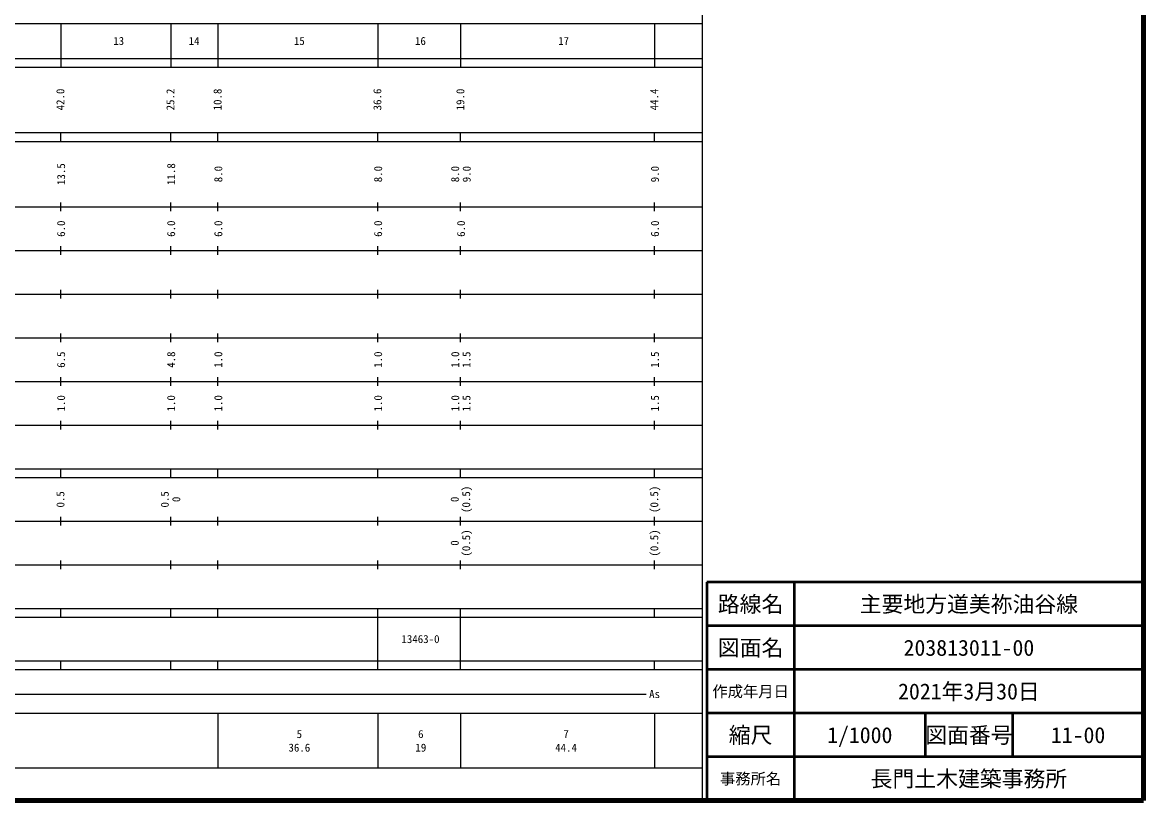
# Model space of a CAD drawing. Units: millimetres on the paper, enlarged 1000 times. Extents: x 40000 to 680000, y 20000 to 380000.
# Drawn here: x 423238 to 680000, y 20000 to 198249 of the extents above; entities that cross this region are included whole.
import ezdxf
from ezdxf.enums import TextEntityAlignment as Align

# ---------------------------------------------------------------- set-up
doc = ezdxf.new("R2010")
doc.units = ezdxf.units.MM
doc.header["$LTSCALE"] = 1000
for name, color, linetype, lineweight in [('M-TTL', 2, 'Continuous', 140), ('M-TTL-BAND', 7, 'Continuous', 25), ('M-TTL-FRAM', 2, 'Continuous', 50), ('M-TTL-LINE', 7, 'Continuous', 50), ('M-TTL-TXT', 7, 'Continuous', 13)]:
    doc.layers.add(name, color=color, linetype=linetype, lineweight=lineweight)
doc.styles.add('ＭＳ ゴシック', font='')
doc.styles.get('ＭＳ ゴシック').set_extended_font_data('MS Gothic')

msp = doc.modelspace()

# ---------------------------------------------------------------- linework, layer by layer
at = {"layer": 'M-TTL'}
for p, q in [((680000, 20000), (680000, 380000)), ((40000, 20000), (680000, 20000))]:
    msp.add_line(p, q, dxfattribs=at)
at = {"layer": 'M-TTL-BAND'}
for p, q in [((579000, 20000), (579000, 370000)), ((68000, 198000), (579000, 198000)), ((432000, 198000), (432000, 188000)), ((457200, 198000), (457200, 188000)), ((468000, 198000), (468000, 188000)), ((504600, 198000), (504600, 188000)), ((523600, 198000), (523600, 188000)), ((568000, 198000), (568000, 188000)), ((40000, 190000), (579000, 190000)), ((40000, 188000), (579000, 188000)), ((40000, 173000), (579000, 173000)), ((432000, 171000), (432000, 173000)), ((457200, 171000), (457200, 173000)), ((468000, 171000), (468000, 173000)), ((504600, 171000), (504600, 173000)), ((523600, 171000), (523600, 173000)), ((568000, 171000), (568000, 173000)), ((40000, 171000), (579000, 171000)), ((432000, 155000), (432000, 157000)), ((457200, 155000), (457200, 157000)), ((468000, 155000), (468000, 157000)), ((504600, 155000), (504600, 157000)), ((523600, 155000), (523600, 157000)), ((568000, 155000), (568000, 157000)), ((40000, 156000), (579000, 156000)), ((432000, 145000), (432000, 147000)), ((457200, 145000), (457200, 147000)), ((468000, 145000), (468000, 147000)), ((504600, 145000), (504600, 147000)), ((523600, 145000), (523600, 147000)), ((568000, 145000), (568000, 147000)), ((46000, 146000), (579000, 146000)), ((432000, 135000), (432000, 137000)), ((457200, 135000), (457200, 137000)), ((468000, 135000), (468000, 137000)), ((504600, 135000), (504600, 137000)), ((523600, 135000), (523600, 137000)), ((568000, 135000), (568000, 137000)), ((52000, 136000), (579000, 136000)), ((46000, 126000), (579000, 126000)), ((432000, 125000), (432000, 127000)), ((457200, 125000), (457200, 127000)), ((468000, 125000), (468000, 127000)), ((504600, 125000), (504600, 127000)), ((523600, 125000), (523600, 127000)), ((568000, 125000), (568000, 127000)), ((52000, 116000), (579000, 116000)), ((432000, 115000), (432000, 117000)), ((457200, 115000), (457200, 117000)), ((468000, 115000), (468000, 117000)), ((504600, 115000), (504600, 117000)), ((523600, 115000), (523600, 117000)), ((568000, 115000), (568000, 117000)), ((46000, 106000), (579000, 106000)), ((432000, 105000), (432000, 107000)), ((457200, 105000), (457200, 107000)), ((468000, 105000), (468000, 107000)), ((504600, 105000), (504600, 107000)), ((523600, 105000), (523600, 107000)), ((568000, 105000), (568000, 107000)), ((40000, 96000), (579000, 96000)), ((432000, 94000), (432000, 96000)), ((457200, 94000), (457200, 96000)), ((468000, 94000), (468000, 96000)), ((504600, 94000), (504600, 96000)), ((523600, 94000), (523600, 96000)), ((568000, 94000), (568000, 96000)), ((40000, 94000), (579000, 94000)), ((432000, 83000), (432000, 85000)), ((457200, 83000), (457200, 85000)), ((468000, 83000), (468000, 85000)), ((504600, 83000), (504600, 85000)), ((523600, 83000), (523600, 85000)), ((568000, 83000), (568000, 85000)), ((49000, 84000), (579000, 84000)), ((432000, 73000), (432000, 75000)), ((457200, 73000), (457200, 75000)), ((468000, 73000), (468000, 75000)), ((504600, 73000), (504600, 75000)), ((523600, 73000), (523600, 75000)), ((568000, 73000), (568000, 75000)), ((40000, 74000), (579000, 74000)), ((40000, 64000), (579000, 64000)), ((40000, 62000), (579000, 62000)), ((432000, 62000), (432000, 64000)), ((457200, 62000), (457200, 64000)), ((468000, 62000), (468000, 64000)), ((504600, 52000), (504600, 64000)), ((523600, 52000), (523600, 64000)), ((568000, 62000), (568000, 64000)), ((40000, 52000), (579000, 52000)), ((432000, 50000), (432000, 52000)), ((457200, 50000), (457200, 52000)), ((468000, 50000), (468000, 52000)), ((504600, 50000), (504600, 52000)), ((523600, 50000), (523600, 52000)), ((568000, 50000), (568000, 52000)), ((40000, 50000), (579000, 50000)), ((70805, 44406), (566055, 44406)), ((40000, 40000), (579000, 40000)), ((468000, 40000), (468000, 27500)), ((504600, 40000), (504600, 27500)), ((523600, 40000), (523600, 27500)), ((568000, 40000), (568000, 27500)), ((68000, 27500), (579000, 27500))]:
    msp.add_line(p, q, dxfattribs=at)
at = {"layer": 'M-TTL-FRAM'}
for p, q in [((680000, 70000), (580000, 70000)), ((580000, 70000), (580000, 20000))]:
    msp.add_line(p, q, dxfattribs=at)
at = {"layer": 'M-TTL-LINE'}
for p, q in [((600000, 70000), (600000, 20000)), ((680000, 60000), (580000, 60000)), ((680000, 50000), (580000, 50000)), ((680000, 40000), (580000, 40000)), ((630000, 40000), (630000, 30000)), ((650000, 40000), (650000, 30000)), ((680000, 30000), (580000, 30000))]:
    msp.add_line(p, q, dxfattribs=at)

# ---------------------------------------------------------------- texts
at = {"layer": 'M-TTL-BAND', "style": 'ＭＳ ゴシック'}
for s, p in [('13', (445285, 194000)), ('14', (462548, 194000)), ('15', (486642, 194000)), ('16', (514386, 194000)), ('17', (547173, 194000)), ('13463-0', (514398, 57000)), ('As', (568006, 44406)), ('5', (486656, 35238)), ('6', (514482, 35238)), ('7', (547741, 35238)), ('36.6', (486656, 32131)), ('19', (514482, 32131)), ('44.4', (547741, 32131))]:
    msp.add_text(s, height=1833, dxfattribs=at).set_placement(p, align=Align.MIDDLE_CENTER)
for s, p in [('42.0', (431923, 180594)), ('25.2', (457123, 180594)), ('10.8', (467923, 180594)), ('36.6', (504523, 180594)), ('19.0', (523523, 180594)), ('44.4', (567923, 180594)), ('13.5', (432090, 163500)), ('11.8', (457290, 163500)), ('8.0', (468090, 163500)), ('8.0', (504690, 163500)), ('8.0', (522333, 163500)), ('9.0', (524974, 163500)), ('9.0', (568090, 163500)), ('6.0', (432090, 151000)), ('6.0', (457290, 151000)), ('6.0', (468090, 151000)), ('6.0', (504690, 151000)), ('6.0', (523690, 151000)), ('6.0', (568090, 151000)), ('6.5', (432090, 121000)), ('4.8', (457290, 121000)), ('1.0', (468090, 121000)), ('1.0', (504690, 121000)), ('1.0', (522357, 121000)), ('1.5', (524926, 121000)), ('1.5', (568090, 121000)), ('1.0', (432090, 111000)), ('1.0', (457290, 111000)), ('1.0', (468090, 111000)), ('1.0', (504690, 111000)), ('1.0', (522357, 111000)), ('1.5', (524926, 111000)), ('1.5', (568090, 111000)), ('0.5', (431936, 89000)), ('0.5', (455828, 89000)), ('(0.5)', (524859, 89000)), ('(0.5)', (567936, 89000)), ('0', (458459, 89000)), ('0', (522228, 89000)), ('(0.5)', (524859, 79000)), ('(0.5)', (567936, 79000)), ('0', (522228, 79000))]:
    msp.add_text(s, height=1833, rotation=90, dxfattribs=at).set_placement(p, align=Align.MIDDLE_CENTER)
at = {"layer": 'M-TTL-TXT', "style": 'ＭＳ ゴシック'}
for s, height, p in [('路線名', 3666, (590000, 65000)), ('主要地方道美祢油谷線', 3666, (640000, 65000)), ('図面名', 3666, (590000, 55000)), ('203813011-00', 3666, (640000, 55000)), ('作成年月日', 2566, (590000, 45000)), ('2021年3月30日', 3666, (640000, 45000)), ('縮尺', 3666, (590000, 35000)), ('1/1000', 3666, (615000, 35000)), ('図面番号', 3666, (640000, 35000)), ('11-00', 3666, (665000, 35000)), ('事務所名', 2566, (590000, 25000)), ('長門土木建築事務所', 3666, (640000, 25000))]:
    msp.add_text(s, height=height, dxfattribs=at).set_placement(p, align=Align.MIDDLE_CENTER)

doc.saveas('drawing.dxf')
